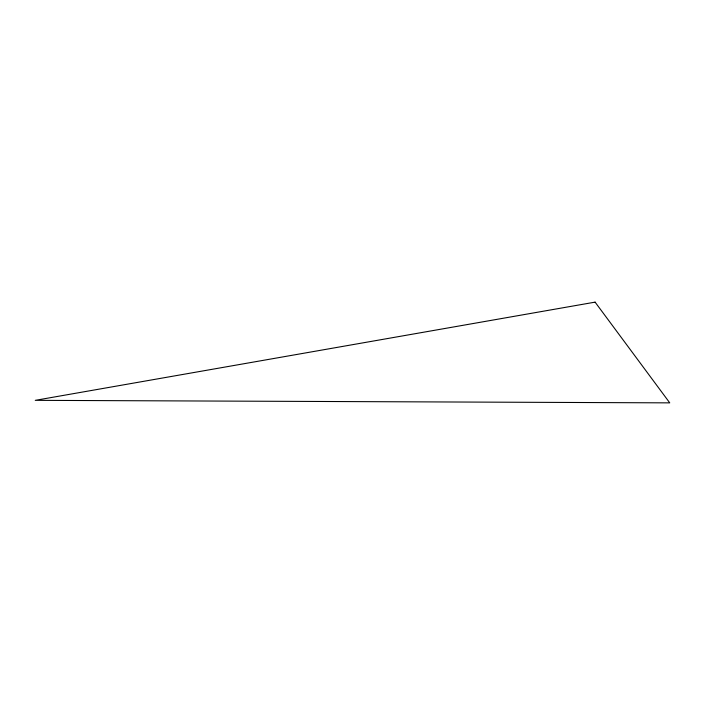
<?xml version="1.0" encoding="UTF-8"?>
<svg xmlns="http://www.w3.org/2000/svg" width="705" height="705" viewBox="0 0 705 705"><rect width="100%" height="100%" fill="white"/><g stroke="black" fill="none" stroke-linecap="round" stroke-linejoin="round"><path stroke-width="1.06" d="M595.099 302.137L35.25 400.343L669.75 402.863L595.099 302.137"/></g></svg>
